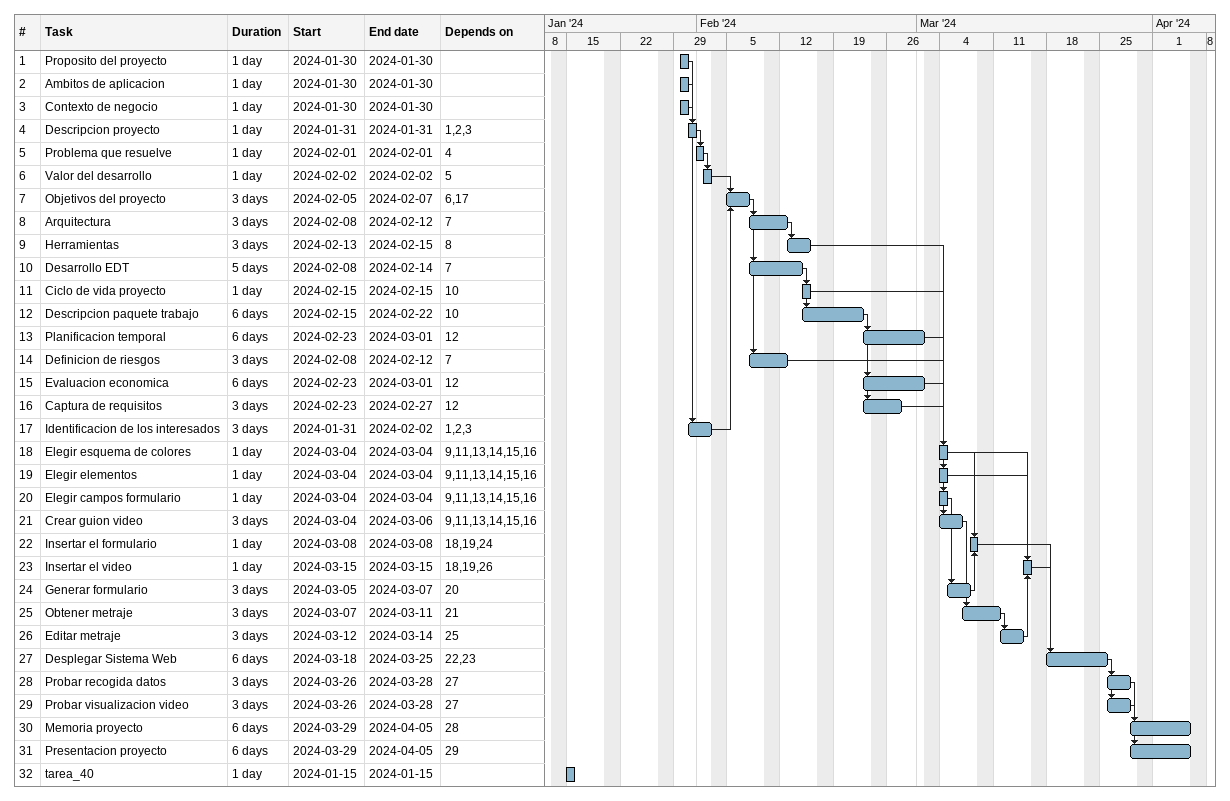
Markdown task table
| ID | Task | Duration | Start | Finish | Predecessors |
|---|---|---|---|---|---|
| 1 | Proposito del proyecto | 1d | 2024-01-30 | 2024-01-30 |  |
| 2 | Ambitos de aplicacion | 1d | 2024-01-30 | 2024-01-30 |  |
| 3 | Contexto de negocio | 1d | 2024-01-30 | 2024-01-30 |  |
| 4 | Descripcion proyecto | 1d | 2024-01-31 | 2024-01-31 | 1, 2, 3 |
| 5 | Problema que resuelve | 1d | 2024-02-01 | 2024-02-01 | 4 |
| 6 | Valor del desarrollo | 1d | 2024-02-02 | 2024-02-02 | 5 |
| 7 | Objetivos del proyecto | 3d | 2024-02-05 | 2024-02-07 | 6, 17 |
| 8 | Arquitectura | 3d | 2024-02-08 | 2024-02-12 | 7 |
| 9 | Herramientas | 3d | 2024-02-13 | 2024-02-15 | 8 |
| 10 | Desarrollo EDT | 5d | 2024-02-08 | 2024-02-14 | 7 |
| 11 | Ciclo de vida proyecto | 1d | 2024-02-15 | 2024-02-15 | 10 |
| 12 | Descripcion paquete trabajo | 6d | 2024-02-15 | 2024-02-22 | 10 |
| 13 | Planificacion temporal | 6d | 2024-02-23 | 2024-03-01 | 12 |
| 14 | Definicion de riesgos | 3d | 2024-02-08 | 2024-02-12 | 7 |
| 15 | Evaluacion economica | 6d | 2024-02-23 | 2024-03-01 | 12 |
| 16 | Captura de requisitos | 3d | 2024-02-23 | 2024-02-27 | 12 |
| 17 | Identificacion de los interesados | 3d | 2024-01-31 | 2024-02-02 | 1, 2, 3 |
| 18 | Elegir esquema de colores | 1d | 2024-03-04 | 2024-03-04 | 9, 11, 13, 14, 15, 16 |
| 19 | Elegir elementos | 1d | 2024-03-04 | 2024-03-04 | 9, 11, 13, 14, 15, 16 |
| 20 | Elegir campos formulario | 1d | 2024-03-04 | 2024-03-04 | 9, 11, 13, 14, 15, 16 |
| 21 | Crear guion video | 3d | 2024-03-04 | 2024-03-06 | 9, 11, 13, 14, 15, 16 |
| 22 | Insertar el formulario | 1d | 2024-03-08 | 2024-03-08 | 18, 19, 24 |
| 23 | Insertar el video | 1d | 2024-03-15 | 2024-03-15 | 18, 19, 26 |
| 24 | Generar formulario | 3d | 2024-03-05 | 2024-03-07 | 20 |
| 25 | Obtener metraje | 3d | 2024-03-07 | 2024-03-11 | 21 |
| 26 | Editar metraje | 3d | 2024-03-12 | 2024-03-14 | 25 |
| 27 | Desplegar Sistema Web | 6d | 2024-03-18 | 2024-03-25 | 22, 23 |
| 28 | Probar recogida datos | 3d | 2024-03-26 | 2024-03-28 | 27 |
| 29 | Probar visualizacion video | 3d | 2024-03-26 | 2024-03-28 | 27 |
| 30 | Memoria proyecto | 6d | 2024-03-29 | 2024-04-05 | 28 |
| 31 | Presentacion proyecto | 6d | 2024-03-29 | 2024-04-05 | 29 |
| 32 | tarea_40 | 1d | 2024-01-15 | 2024-01-15 |  |
